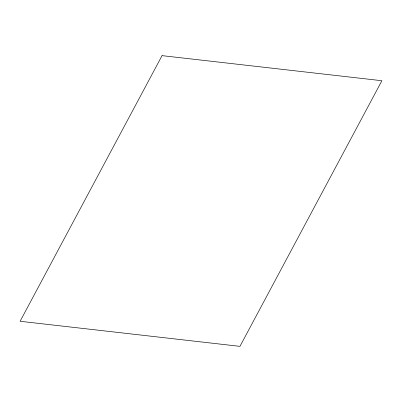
<?xml version="1.0" encoding="UTF-8"?>
<svg xmlns="http://www.w3.org/2000/svg" width="402" height="402" viewBox="0 0 402 402"><rect width="100%" height="100%" fill="white"/><g stroke="black" fill="none" stroke-linecap="round" stroke-linejoin="round"><path stroke-width="0.6" d="M162.056 55.642L20.1 321.278L239.944 346.358L381.9 80.722L162.056 55.642"/></g></svg>
